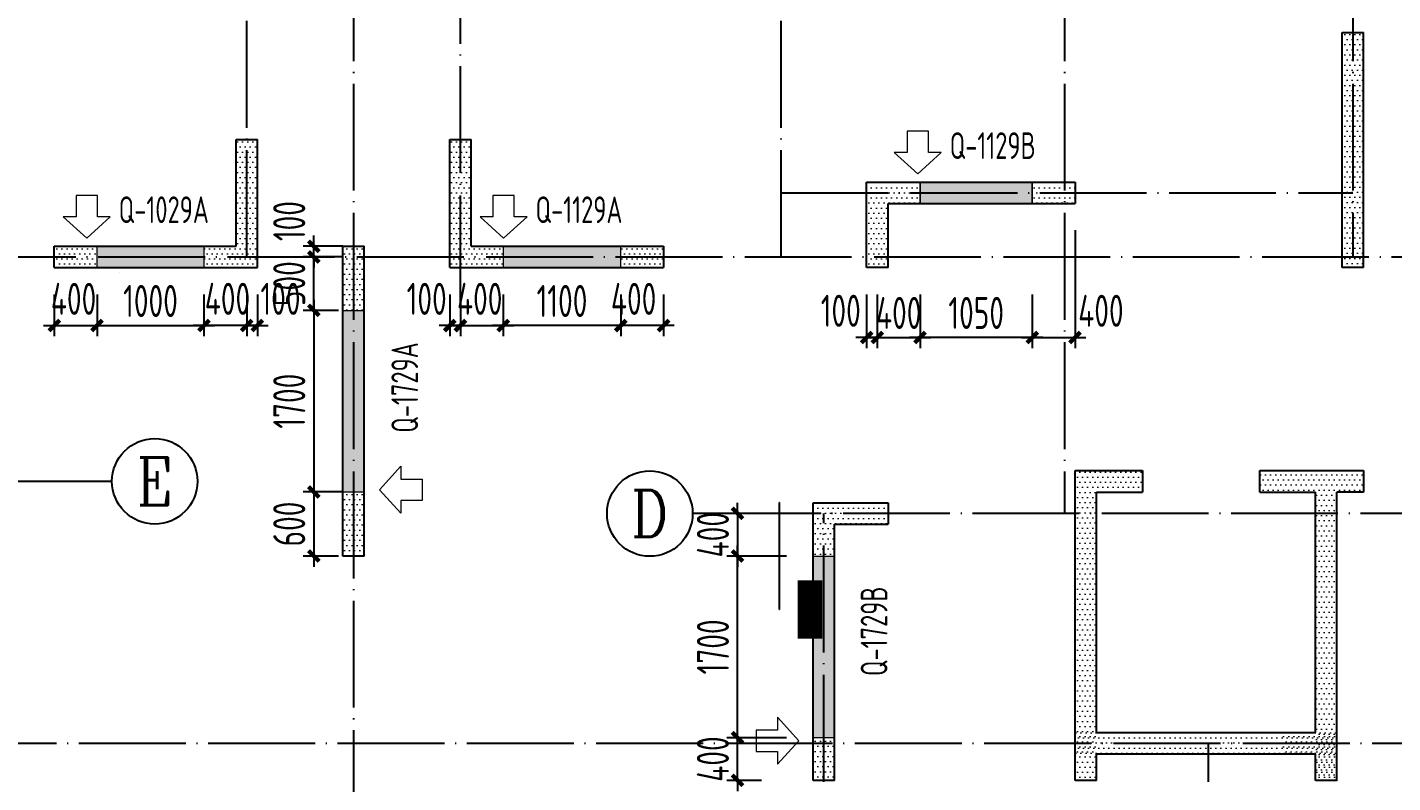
# Model space of a CAD drawing. Extents: x -85320 to 1679916, y -1321939 to 627.
# Drawn here: x 1046766 to 1059541, y -772835 to -765764 of the extents above; entities that cross this region are included whole.
import ezdxf
from ezdxf.enums import TextEntityAlignment as Align

# ---------------------------------------------------------------- set-up
doc = ezdxf.new("R2010")
doc.units = 0
doc.header["$LTSCALE"] = 1000
doc.linetypes.add('DOTE', pattern=[2.42, 2, -0.2, 0.02, -0.2])
for name, color, linetype in [('0004尺寸标注线', 12, 'Continuous'), ('AXIS', 3, 'Continuous'), ('AXIS_TEXT', 7, 'Continuous'), ('DOTE', 1, 'DOTE'), ('EQUIP-箱柜', 3, 'Continuous'), ('G-06墙-01砼墙', 50, 'Continuous')]:
    doc.layers.add(name, color=color, linetype=linetype)
for name, color, linetype, lineweight in [('DIM', 3, 'Continuous', 0), ('WCOL', 7, 'Continuous', 0), ('WCOL_DE_DIM', 3, 'Continuous', 0), ('WCOL_HATCH', 251, 'Continuous', 0), ('预制墙标注', 2, 'Continuous', 18)]:
    doc.layers.add(name, color=color, linetype=linetype, lineweight=lineweight)
doc.styles.add('_TCH_AXIS', font='COMPLEX', dxfattribs={"bigfont": 'GBCBIG'})
doc.styles.add('_TEL_DIM', font='SIMPLEX', dxfattribs={"width": 0.8, "height": 3.5, "bigfont": 'HZTXT'})
doc.styles.add('COMPLEX', font='COMPLEX')
doc.styles.add('TSSD_Rein', font='Tssdeng.shx', dxfattribs={"width": 0.7, "bigfont": 'hztxt.shx'})
doc.styles.add('宋体', font='', dxfattribs={"width": 0.7})
doc.styles.add('样式 1', font='yjkeng.shx', dxfattribs={"width": 0.7, "bigfont": 'yjkchn.shx'})
doc.styles.get('宋体').set_extended_font_data('SimSun')
doc.dimstyles.new('1-1(A2)', dxfattribs={"dimtxt": 3, "dimasz": 1, "dimexe": 1, "dimexo": 1, "dimgap": 0.6, "dimtad": 1, "dimdec": 0, "dimrnd": 5, "dimzin": 0, "dimdsep": 46, "dimtxsty": '宋体', "dimblk": 'ARCHTICK', "dimcen": 1, "dimdle": 1, "dimclrd": 256, "dimclre": 256, "dimclrt": 42, "dimadec": 1, "dimazin": 0, "dimtfac": 1, "dimtdec": 0, "dimtix": 1, "dimtmove": 2, "dimatfit": 3, "dimldrblk": 'DOT', "dimfxl": 2, "dimtvp": 1, "dimtolj": 1, "dimtzin": 0, "dimarcsym": 0})
doc.dimstyles.new('TSSD_100_100$0', dxfattribs={"dimtxt": 300, "dimasz": 100, "dimexe": 100, "dimexo": 250, "dimgap": 80, "dimtad": 1, "dimdec": 0, "dimzin": 0, "dimdsep": 46, "dimtxsty": 'TSSD_Rein', "dimblk": 'ARCHTICK', "dimcen": 0, "dimdle": 100, "dimclrt": 7, "dimadec": 0, "dimazin": 0, "dimtfac": 1, "dimtdec": 0, "dimtix": 1, "dimtmove": 2, "dimatfit": 3, "dimldrblk": '_TSDBK', "dimfxl": 1, "dimtolj": 1, "dimtzin": 0, "dimarcsym": 0})
pattern_1 = [(0, (-5661462.457, -507233), (23.8125, 47.625), [0, -47.625])]
pattern_2 = [(0, (-5661462.46, -549233), (23.8125, 47.625), [0, -47.625])]
pattern_3 = [(0, (-5661462.456, -549233), (23.8125, 47.625), [0, -47.625])]

# ---------------------------------------------------------------- blocks, each defined once
blk = doc.blocks.new('_AXISO')
blk.add_circle((0, 0), 0.5)
at = {"layer": 'AXIS_TEXT', "style": 'COMPLEX', "width": 1.041667}
blk.add_attdef('A', text='', height=0.56, dxfattribs=at).set_placement((-0.25, -0.28), (0.25, -0.28), align=Align.FIT)
blk = doc.blocks.new('_ArchTick')
at = {"color": 0, "linetype": 'ByBlock', "const_width": 0.4}
blk.add_lwpolyline([(-0.5, -0.5), (0.5, 0.5)], dxfattribs=at)
blk = doc.blocks.new('*D1161')
at = {"layer": 'Defpoints', "color": 0, "transparency": 16777216}
for p in [(1047419, -768014), (1048419, -768014), (1048419, -768556)]:
    blk.add_point(p, dxfattribs=at)
at = {"layer": 'DIM', "color": 0, "lineweight": -2, "transparency": 16777216}
for p, q in [((1047419, -768264), (1047419, -768656)), ((1048419, -768264), (1048419, -768656)), ((1047319, -768556), (1048519, -768556))]:
    blk.add_line(p, q, dxfattribs=at)
at = {"layer": 'DIM', "color": 0, "lineweight": -2, "transparency": 16777216, "xscale": 100, "yscale": 100, "zscale": 100, "rotation": 180}
blk.add_blockref('_ArchTick', (1047419, -768556), dxfattribs=at)
at = {"layer": 'DIM', "color": 0, "lineweight": -2, "transparency": 16777216, "xscale": 100, "yscale": 100, "zscale": 100}
blk.add_blockref('_ArchTick', (1048419, -768556), dxfattribs=at)
at = {"layer": 'DIM', "color": 7, "transparency": 16777216, "insert": (1047919, -768326), "char_height": 300, "attachment_point": 5, "style": 'TSSD_Rein'}
blk.add_mtext('\\A1;1000', dxfattribs=at)
blk = doc.blocks.new('_TSDBK')
blk.add_line((-1, 0), (0, 0))
at = {"const_width": 0.5}
blk.add_lwpolyline([(-0.7, -0.7), (0.7, 0.7)], dxfattribs=at)
blk = doc.blocks.new('*D1162')
at = {"layer": 'Defpoints', "color": 0, "transparency": 16777216}
for p in [(1048819, -768014), (1048919, -768014), (1048919, -768556)]:
    blk.add_point(p, dxfattribs=at)
at = {"layer": 'DIM', "color": 0, "lineweight": -2, "transparency": 16777216}
for p, q in [((1048819, -768264), (1048819, -768656)), ((1048919, -768264), (1048919, -768656)), ((1048819, -768556), (1048719, -768556)), ((1048819, -768556), (1048919, -768556)), ((1048919, -768556), (1049019, -768556))]:
    blk.add_line(p, q, dxfattribs=at)
at = {"layer": 'DIM', "color": 0, "lineweight": -2, "transparency": 16777216, "xscale": 100, "yscale": 100, "zscale": 100}
blk.add_blockref('_ArchTick', (1048819, -768556), dxfattribs=at)
at = {"layer": 'DIM', "color": 0, "lineweight": -2, "transparency": 16777216, "xscale": 100, "yscale": 100, "zscale": 100, "rotation": 180}
blk.add_blockref('_ArchTick', (1048919, -768556), dxfattribs=at)
at = {"layer": 'DIM', "color": 7, "transparency": 16777216, "insert": (1049135, -768306), "char_height": 300, "attachment_point": 5, "style": 'TSSD_Rein'}
blk.add_mtext('\\A1;100', dxfattribs=at)
blk = doc.blocks.new('*D1163')
at = {"layer": 'Defpoints', "color": 0, "transparency": 16777216}
for p in [(1048419, -768014), (1048819, -768014), (1048419, -768556)]:
    blk.add_point(p, dxfattribs=at)
at = {"layer": 'DIM', "color": 0, "lineweight": -2, "transparency": 16777216}
for p, q in [((1048419, -768264), (1048419, -768656)), ((1048819, -768264), (1048819, -768656)), ((1048919, -768556), (1048319, -768556))]:
    blk.add_line(p, q, dxfattribs=at)
at = {"layer": 'DIM', "color": 0, "lineweight": -2, "transparency": 16777216, "xscale": 100, "yscale": 100, "zscale": 100, "rotation": 180}
blk.add_blockref('_ArchTick', (1048419, -768556), dxfattribs=at)
at = {"layer": 'DIM', "color": 0, "lineweight": -2, "transparency": 16777216, "xscale": 100, "yscale": 100, "zscale": 100}
blk.add_blockref('_ArchTick', (1048819, -768556), dxfattribs=at)
at = {"layer": 'DIM', "color": 7, "transparency": 16777216, "insert": (1048639, -768306), "char_height": 300, "attachment_point": 5, "style": 'TSSD_Rein'}
blk.add_mtext('\\A1;400', dxfattribs=at)
blk = doc.blocks.new('*D1164')
at = {"layer": 'Defpoints', "color": 0, "transparency": 16777216}
for p in [(1047019, -768014), (1047419, -768014), (1047419, -768556)]:
    blk.add_point(p, dxfattribs=at)
at = {"layer": 'DIM', "color": 0, "lineweight": -2, "transparency": 16777216}
for p, q in [((1047019, -768264), (1047019, -768656)), ((1047419, -768264), (1047419, -768656)), ((1046919, -768556), (1047519, -768556))]:
    blk.add_line(p, q, dxfattribs=at)
at = {"layer": 'DIM', "color": 0, "lineweight": -2, "transparency": 16777216, "xscale": 100, "yscale": 100, "zscale": 100, "rotation": 180}
blk.add_blockref('_ArchTick', (1047019, -768556), dxfattribs=at)
at = {"layer": 'DIM', "color": 0, "lineweight": -2, "transparency": 16777216, "xscale": 100, "yscale": 100, "zscale": 100}
blk.add_blockref('_ArchTick', (1047419, -768556), dxfattribs=at)
at = {"layer": 'DIM', "color": 7, "transparency": 16777216, "insert": (1047199, -768306), "char_height": 300, "attachment_point": 5, "style": 'TSSD_Rein'}
blk.add_mtext('\\A1;400', dxfattribs=at)
blk = doc.blocks.new('*D1165')
at = {"layer": 'Defpoints', "color": 0, "transparency": 16777216}
for p in [(1051219, -768014), (1052319, -768014), (1051219, -768556)]:
    blk.add_point(p, dxfattribs=at)
at = {"layer": 'DIM', "color": 0, "lineweight": -2, "transparency": 16777216}
for p, q in [((1051219, -768264), (1051219, -768656)), ((1052319, -768264), (1052319, -768656)), ((1052419, -768556), (1051119, -768556))]:
    blk.add_line(p, q, dxfattribs=at)
at = {"layer": 'DIM', "color": 0, "lineweight": -2, "transparency": 16777216, "xscale": 100, "yscale": 100, "zscale": 100, "rotation": 180}
blk.add_blockref('_ArchTick', (1051219, -768556), dxfattribs=at)
at = {"layer": 'DIM', "color": 0, "lineweight": -2, "transparency": 16777216, "xscale": 100, "yscale": 100, "zscale": 100}
blk.add_blockref('_ArchTick', (1052319, -768556), dxfattribs=at)
at = {"layer": 'DIM', "color": 7, "transparency": 16777216, "insert": (1051769, -768326), "char_height": 300, "attachment_point": 5, "style": 'TSSD_Rein'}
blk.add_mtext('\\A1;1100', dxfattribs=at)
blk = doc.blocks.new('*D1166')
at = {"layer": 'Defpoints', "color": 0, "transparency": 16777216}
for p in [(1050719, -768014), (1050819, -768014), (1050719, -768556)]:
    blk.add_point(p, dxfattribs=at)
at = {"layer": 'DIM', "color": 0, "lineweight": -2, "transparency": 16777216}
for p, q in [((1050719, -768264), (1050719, -768656)), ((1050819, -768264), (1050819, -768656)), ((1050719, -768556), (1050619, -768556)), ((1050819, -768556), (1050719, -768556)), ((1050819, -768556), (1050919, -768556))]:
    blk.add_line(p, q, dxfattribs=at)
at = {"layer": 'DIM', "color": 0, "lineweight": -2, "transparency": 16777216, "xscale": 100, "yscale": 100, "zscale": 100}
blk.add_blockref('_ArchTick', (1050719, -768556), dxfattribs=at)
at = {"layer": 'DIM', "color": 0, "lineweight": -2, "transparency": 16777216, "xscale": 100, "yscale": 100, "zscale": 100, "rotation": 180}
blk.add_blockref('_ArchTick', (1050819, -768556), dxfattribs=at)
at = {"layer": 'DIM', "color": 7, "transparency": 16777216, "insert": (1050503, -768306), "char_height": 300, "attachment_point": 5, "style": 'TSSD_Rein'}
blk.add_mtext('\\A1;100', dxfattribs=at)
blk = doc.blocks.new('*D1167')
at = {"layer": 'Defpoints', "color": 0, "transparency": 16777216}
for p in [(1050819, -768014), (1051219, -768014), (1051219, -768556)]:
    blk.add_point(p, dxfattribs=at)
at = {"layer": 'DIM', "color": 0, "lineweight": -2, "transparency": 16777216}
for p, q in [((1050819, -768264), (1050819, -768656)), ((1051219, -768264), (1051219, -768656)), ((1050719, -768556), (1051319, -768556))]:
    blk.add_line(p, q, dxfattribs=at)
at = {"layer": 'DIM', "color": 0, "lineweight": -2, "transparency": 16777216, "xscale": 100, "yscale": 100, "zscale": 100, "rotation": 180}
blk.add_blockref('_ArchTick', (1050819, -768556), dxfattribs=at)
at = {"layer": 'DIM', "color": 0, "lineweight": -2, "transparency": 16777216, "xscale": 100, "yscale": 100, "zscale": 100}
blk.add_blockref('_ArchTick', (1051219, -768556), dxfattribs=at)
at = {"layer": 'DIM', "color": 7, "transparency": 16777216, "insert": (1050999, -768306), "char_height": 300, "attachment_point": 5, "style": 'TSSD_Rein'}
blk.add_mtext('\\A1;400', dxfattribs=at)
blk = doc.blocks.new('*D1168')
at = {"layer": 'Defpoints', "color": 0, "transparency": 16777216}
for p in [(1052319, -768014), (1052719, -768014), (1052319, -768556)]:
    blk.add_point(p, dxfattribs=at)
at = {"layer": 'DIM', "color": 0, "lineweight": -2, "transparency": 16777216}
for p, q in [((1052319, -768264), (1052319, -768656)), ((1052719, -768264), (1052719, -768656)), ((1052819, -768556), (1052219, -768556))]:
    blk.add_line(p, q, dxfattribs=at)
at = {"layer": 'DIM', "color": 0, "lineweight": -2, "transparency": 16777216, "xscale": 100, "yscale": 100, "zscale": 100, "rotation": 180}
blk.add_blockref('_ArchTick', (1052319, -768556), dxfattribs=at)
at = {"layer": 'DIM', "color": 0, "lineweight": -2, "transparency": 16777216, "xscale": 100, "yscale": 100, "zscale": 100}
blk.add_blockref('_ArchTick', (1052719, -768556), dxfattribs=at)
at = {"layer": 'DIM', "color": 7, "transparency": 16777216, "insert": (1052439, -768306), "char_height": 300, "attachment_point": 5, "style": 'TSSD_Rein'}
blk.add_mtext('\\A1;400', dxfattribs=at)
blk = doc.blocks.new('*D1172')
at = {"layer": 'Defpoints', "color": 0, "transparency": 16777216}
for p in [(1049447, -767914), (1049969, -767914), (1049928, -768414)]:
    blk.add_point(p, dxfattribs=at)
at = {"layer": 'DIM', "color": 0, "lineweight": -2, "transparency": 16777216}
for p, q in [((1049447, -767914), (1049447, -767814)), ((1049719, -767914), (1049347, -767914)), ((1049447, -768414), (1049447, -767914)), ((1049678, -768414), (1049347, -768414)), ((1049447, -768414), (1049447, -768514))]:
    blk.add_line(p, q, dxfattribs=at)
at = {"layer": 'DIM', "color": 0, "lineweight": -2, "transparency": 16777216, "xscale": 100, "yscale": 100, "zscale": 100}
for p, rotation in [((1049447, -767914), 270), ((1049447, -768414), 90)]:
    blk.add_blockref('_ArchTick', p, dxfattribs=dict(at, rotation=rotation))
at = {"layer": 'DIM', "color": 7, "transparency": 16777216, "insert": (1049217, -768164), "char_height": 300, "attachment_point": 5, "rotation": 90, "style": 'TSSD_Rein'}
blk.add_mtext('\\A1;500', dxfattribs=at)
blk = doc.blocks.new('*D1173')
at = {"layer": 'Defpoints', "color": 0, "transparency": 16777216}
for p in [(1049447, -767814), (1049969, -767814), (1049969, -767914)]:
    blk.add_point(p, dxfattribs=at)
at = {"layer": 'DIM', "color": 0, "lineweight": -2, "transparency": 16777216}
for p, q in [((1049447, -767814), (1049447, -767714)), ((1049719, -767814), (1049347, -767814)), ((1049447, -767914), (1049447, -767814)), ((1049719, -767914), (1049347, -767914)), ((1049447, -767914), (1049447, -768014))]:
    blk.add_line(p, q, dxfattribs=at)
at = {"layer": 'DIM', "color": 0, "lineweight": -2, "transparency": 16777216, "xscale": 100, "yscale": 100, "zscale": 100}
for p, rotation in [((1049447, -767814), 270), ((1049447, -767914), 90)]:
    blk.add_blockref('_ArchTick', p, dxfattribs=dict(at, rotation=rotation))
at = {"layer": 'DIM', "color": 7, "transparency": 16777216, "insert": (1049217, -767578), "char_height": 300, "attachment_point": 5, "rotation": 90, "style": 'TSSD_Rein'}
blk.add_mtext('\\A1;100', dxfattribs=at)
blk = doc.blocks.new('*D1174')
at = {"layer": 'Defpoints', "color": 0, "transparency": 16777216}
for p in [(1049928, -768414), (1049447, -770114), (1049969, -770114)]:
    blk.add_point(p, dxfattribs=at)
at = {"layer": 'DIM', "color": 0, "lineweight": -2, "transparency": 16777216}
for p, q in [((1049447, -768314), (1049447, -770214)), ((1049678, -768414), (1049347, -768414)), ((1049719, -770114), (1049347, -770114))]:
    blk.add_line(p, q, dxfattribs=at)
at = {"layer": 'DIM', "color": 0, "lineweight": -2, "transparency": 16777216, "xscale": 100, "yscale": 100, "zscale": 100}
for p, rotation in [((1049447, -768414), 90), ((1049447, -770114), 270)]:
    blk.add_blockref('_ArchTick', p, dxfattribs=dict(at, rotation=rotation))
at = {"layer": 'DIM', "color": 7, "transparency": 16777216, "insert": (1049217, -769264), "char_height": 300, "attachment_point": 5, "rotation": 90, "style": 'TSSD_Rein'}
blk.add_mtext('\\A1;1700', dxfattribs=at)
blk = doc.blocks.new('*D1175')
at = {"layer": 'Defpoints', "color": 0, "transparency": 16777216}
for p in [(1049928, -770114), (1049447, -770714), (1049928, -770714)]:
    blk.add_point(p, dxfattribs=at)
at = {"layer": 'DIM', "color": 0, "lineweight": -2, "transparency": 16777216}
for p, q in [((1049447, -770014), (1049447, -770814)), ((1049678, -770114), (1049347, -770114)), ((1049678, -770714), (1049347, -770714))]:
    blk.add_line(p, q, dxfattribs=at)
at = {"layer": 'DIM', "color": 0, "lineweight": -2, "transparency": 16777216, "xscale": 100, "yscale": 100, "zscale": 100}
for p, rotation in [((1049447, -770114), 90), ((1049447, -770714), 270)]:
    blk.add_blockref('_ArchTick', p, dxfattribs=dict(at, rotation=rotation))
at = {"layer": 'DIM', "color": 7, "transparency": 16777216, "insert": (1049217, -770414), "char_height": 300, "attachment_point": 5, "rotation": 90, "style": 'TSSD_Rein'}
blk.add_mtext('\\A1;600', dxfattribs=at)
blk = doc.blocks.new('*D1176')
at = {"layer": 'Defpoints', "color": 0, "transparency": 16777216}
for p in [(1053885, -770314), (1053411, -770714), (1054119, -770714)]:
    blk.add_point(p, dxfattribs=at)
at = {"layer": 'DIM', "color": 0, "lineweight": -2, "transparency": 16777216}
for p, q in [((1053411, -770314), (1053411, -770214)), ((1053635, -770314), (1053311, -770314)), ((1053411, -770314), (1053411, -770714)), ((1053869, -770714), (1053311, -770714)), ((1053411, -770714), (1053411, -770814))]:
    blk.add_line(p, q, dxfattribs=at)
at = {"layer": 'DIM', "color": 0, "lineweight": -2, "transparency": 16777216, "xscale": 100, "yscale": 100, "zscale": 100}
for p, rotation in [((1053411, -770314), 270), ((1053411, -770714), 90)]:
    blk.add_blockref('_ArchTick', p, dxfattribs=dict(at, rotation=rotation))
at = {"layer": 'DIM', "color": 7, "transparency": 16777216, "insert": (1053181, -770514), "char_height": 300, "attachment_point": 5, "rotation": 90, "style": 'TSSD_Rein'}
blk.add_mtext('\\A1;400', dxfattribs=at)
blk = doc.blocks.new('*D1177')
at = {"layer": 'Defpoints', "color": 0, "transparency": 16777216}
for p in [(1053411, -770714), (1054119, -770714), (1053885, -772414)]:
    blk.add_point(p, dxfattribs=at)
at = {"layer": 'DIM', "color": 0, "lineweight": -2, "transparency": 16777216}
for p, q in [((1053411, -772514), (1053411, -770614)), ((1053869, -770714), (1053311, -770714)), ((1053635, -772414), (1053311, -772414))]:
    blk.add_line(p, q, dxfattribs=at)
at = {"layer": 'DIM', "color": 0, "lineweight": -2, "transparency": 16777216, "xscale": 100, "yscale": 100, "zscale": 100}
for p, rotation in [((1053411, -770714), 90), ((1053411, -772414), 270)]:
    blk.add_blockref('_ArchTick', p, dxfattribs=dict(at, rotation=rotation))
at = {"layer": 'DIM', "color": 7, "transparency": 16777216, "insert": (1053181, -771564), "char_height": 300, "attachment_point": 5, "rotation": 90, "style": 'TSSD_Rein'}
blk.add_mtext('\\A1;1700', dxfattribs=at)
blk = doc.blocks.new('*D1178')
at = {"layer": 'Defpoints', "color": 0, "transparency": 16777216}
for p in [(1053411, -772414), (1054119, -772414), (1053885, -772814)]:
    blk.add_point(p, dxfattribs=at)
at = {"layer": 'DIM', "color": 0, "lineweight": -2, "transparency": 16777216}
for p, q in [((1053411, -772414), (1053411, -772314)), ((1053869, -772414), (1053311, -772414)), ((1053411, -772814), (1053411, -772414)), ((1053635, -772814), (1053311, -772814)), ((1053411, -772814), (1053411, -772914))]:
    blk.add_line(p, q, dxfattribs=at)
at = {"layer": 'DIM', "color": 0, "lineweight": -2, "transparency": 16777216, "xscale": 100, "yscale": 100, "zscale": 100}
for p, rotation in [((1053411, -772414), 270), ((1053411, -772814), 90)]:
    blk.add_blockref('_ArchTick', p, dxfattribs=dict(at, rotation=rotation))
at = {"layer": 'DIM', "color": 7, "transparency": 16777216, "insert": (1053181, -772614), "char_height": 300, "attachment_point": 5, "rotation": 90, "style": 'TSSD_Rein'}
blk.add_mtext('\\A1;400', dxfattribs=at)
blk = doc.blocks.new('*D1179')
at = {"layer": 'Defpoints', "color": 0, "transparency": 16777216}
for p in [(1054619, -768014), (1054719, -768014), (1054719, -768668)]:
    blk.add_point(p, dxfattribs=at)
at = {"layer": 'DIM', "color": 0, "lineweight": -2, "transparency": 16777216}
for p, q in [((1054619, -768264), (1054619, -768768)), ((1054719, -768264), (1054719, -768768)), ((1054619, -768668), (1054519, -768668)), ((1054619, -768668), (1054719, -768668)), ((1054719, -768668), (1054819, -768668))]:
    blk.add_line(p, q, dxfattribs=at)
at = {"layer": 'DIM', "color": 0, "lineweight": -2, "transparency": 16777216, "xscale": 100, "yscale": 100, "zscale": 100}
blk.add_blockref('_ArchTick', (1054619, -768668), dxfattribs=at)
at = {"layer": 'DIM', "color": 0, "lineweight": -2, "transparency": 16777216, "xscale": 100, "yscale": 100, "zscale": 100, "rotation": 180}
blk.add_blockref('_ArchTick', (1054719, -768668), dxfattribs=at)
at = {"layer": 'DIM', "color": 7, "transparency": 16777216, "insert": (1054377, -768418), "char_height": 300, "attachment_point": 5, "style": 'TSSD_Rein'}
blk.add_mtext('\\A1;100', dxfattribs=at)
blk = doc.blocks.new('*D1180')
at = {"layer": 'Defpoints', "color": 0, "transparency": 16777216}
for p in [(1054719, -768014), (1055119, -768014), (1055119, -768668)]:
    blk.add_point(p, dxfattribs=at)
at = {"layer": 'DIM', "color": 0, "lineweight": -2, "transparency": 16777216}
for p, q in [((1054719, -768264), (1054719, -768768)), ((1055119, -768264), (1055119, -768768)), ((1054719, -768668), (1054619, -768668)), ((1054719, -768668), (1055119, -768668)), ((1055119, -768668), (1055219, -768668))]:
    blk.add_line(p, q, dxfattribs=at)
at = {"layer": 'DIM', "color": 0, "lineweight": -2, "transparency": 16777216, "xscale": 100, "yscale": 100, "zscale": 100}
blk.add_blockref('_ArchTick', (1054719, -768668), dxfattribs=at)
at = {"layer": 'DIM', "color": 0, "lineweight": -2, "transparency": 16777216, "xscale": 100, "yscale": 100, "zscale": 100, "rotation": 180}
blk.add_blockref('_ArchTick', (1055119, -768668), dxfattribs=at)
at = {"layer": 'DIM', "color": 7, "transparency": 16777216, "insert": (1054919, -768438), "char_height": 300, "attachment_point": 5, "style": 'TSSD_Rein'}
blk.add_mtext('\\A1;400', dxfattribs=at)
blk = doc.blocks.new('*D1181')
at = {"layer": 'Defpoints', "color": 0, "transparency": 16777216}
for p in [(1056569, -767414), (1056169, -768014), (1056569, -768668)]:
    blk.add_point(p, dxfattribs=at)
at = {"layer": 'DIM', "color": 0, "lineweight": -2, "transparency": 16777216}
for p, q in [((1056569, -767664), (1056569, -768768)), ((1056169, -768264), (1056169, -768768)), ((1056069, -768668), (1056669, -768668))]:
    blk.add_line(p, q, dxfattribs=at)
at = {"layer": 'DIM', "color": 0, "lineweight": -2, "transparency": 16777216, "xscale": 100, "yscale": 100, "zscale": 100, "rotation": 180}
blk.add_blockref('_ArchTick', (1056169, -768668), dxfattribs=at)
at = {"layer": 'DIM', "color": 0, "lineweight": -2, "transparency": 16777216, "xscale": 100, "yscale": 100, "zscale": 100}
blk.add_blockref('_ArchTick', (1056569, -768668), dxfattribs=at)
at = {"layer": 'DIM', "color": 7, "transparency": 16777216, "insert": (1056811, -768418), "char_height": 300, "attachment_point": 5, "style": 'TSSD_Rein'}
blk.add_mtext('\\A1;400', dxfattribs=at)
blk = doc.blocks.new('*D1182')
at = {"layer": 'Defpoints', "color": 0, "transparency": 16777216}
for p in [(1055119, -768014), (1056169, -768014), (1055119, -768668)]:
    blk.add_point(p, dxfattribs=at)
at = {"layer": 'DIM', "color": 0, "lineweight": -2, "transparency": 16777216}
for p, q in [((1055119, -768264), (1055119, -768768)), ((1056169, -768264), (1056169, -768768)), ((1056269, -768668), (1055019, -768668))]:
    blk.add_line(p, q, dxfattribs=at)
at = {"layer": 'DIM', "color": 0, "lineweight": -2, "transparency": 16777216, "xscale": 100, "yscale": 100, "zscale": 100, "rotation": 180}
blk.add_blockref('_ArchTick', (1055119, -768668), dxfattribs=at)
at = {"layer": 'DIM', "color": 0, "lineweight": -2, "transparency": 16777216, "xscale": 100, "yscale": 100, "zscale": 100}
blk.add_blockref('_ArchTick', (1056169, -768668), dxfattribs=at)
at = {"layer": 'DIM', "color": 7, "transparency": 16777216, "insert": (1055644, -768438), "char_height": 300, "attachment_point": 5, "style": 'TSSD_Rein'}
blk.add_mtext('\\A1;1050', dxfattribs=at)
blk = doc.blocks.new('_Dot')
at = {"color": 0, "linetype": 'ByBlock', "lineweight": -2}
blk.add_line((-0.5, 0), (-1, 0), dxfattribs=at)
at = {"color": 0, "linetype": 'ByBlock', "const_width": 0.5}
blk.add_lwpolyline([(-0.25, 0, 1), (0.25, 0, 1)], format="xyb", close=True, dxfattribs=at)
blk = doc.blocks.new('*X49')
at = {"color": 0}
for p, q in [((-250, 33), (-83, 200)), ((-250, 68), (-118, 200)), ((-250, 104), (-154, 200)), ((-250, 139), (-189, 200)), ((-250, 174), (-224, 200)), ((-247, 0), (-47, 200)), ((-212, 0), (-12, 200)), ((-177, 0), (23, 200)), ((-141, 0), (59, 200)), ((-106, 0), (94, 200)), ((-71, 0), (129, 200)), ((-35, 0), (165, 200)), ((0, 0), (200, 200)), ((35, 0), (235, 200)), ((71, 0), (250, 179)), ((106, 0), (250, 144)), ((141, 0), (250, 109)), ((177, 0), (250, 73)), ((212, 0), (250, 38)), ((247, 0), (250, 3))]:
    blk.add_line(p, q, dxfattribs=at)
blk = doc.blocks.new('$equip$00002943')
for p, q in [((-0.75, 0.6), (-0.75, 0)), ((0.75, 0.6), (-0.75, 0.6)), ((0.75, 0), (0.75, 0.6)), ((-0.75, 0), (0.75, 0))]:
    blk.add_line(p, q)
for points, const_width in [([(-0.75, 0.3), (0.75, 0.3)], 0.6), ([(-0.75, 0.6), (-0.75, 0), (0.75, 0), (0.75, 0.6), (-0.75, 0.6), (-0.75, 0)], 0.0571)]:
    blk.add_lwpolyline(points, dxfattribs=dict(const_width=const_width))
for p in [(0, 0.6), (-0.75, 0.3), (0, 0), (0.75, 0.3)]:
    blk.add_point(p)
at = {"xscale": 0.00300000000061118, "yscale": 0.00300000000061118, "zscale": 0.00300000000061118}
blk.add_blockref('*X49', (0, 0), dxfattribs=at)
at = {"color": 7, "style": '_TEL_DIM', "flags": 1}
for tag in ['A', 'REMARK']:
    blk.add_attdef(tag, text='', height=0.00002, dxfattribs=at).set_placement((0, 0), align=Align.MIDDLE_CENTER)
blk = doc.blocks.new('*D1276')
at = {"layer": '0004尺寸标注线', "linetype": 'ByBlock', "lineweight": -2, "transparency": 16777216}
for p, q in [((1053803, -770214), (1053800, -770214)), ((1053801, -770213), (1053801, -771215)), ((1053803, -771214), (1053800, -771214))]:
    blk.add_line(p, q, dxfattribs=at)
at = {"layer": 'Defpoints', "color": 0, "linetype": 'ByBlock', "transparency": 16777216}
for p in [(1054119, -770214), (1053801, -771214), (1053953, -771214)]:
    blk.add_point(p, dxfattribs=at)
at = {"layer": '0004尺寸标注线', "linetype": 'ByBlock', "lineweight": -2, "transparency": 16777216}
for p, rotation in [((1053801, -770214), 90), ((1053801, -771214), 270)]:
    blk.add_blockref('_ArchTick', p, dxfattribs=dict(at, rotation=rotation))
at = {"layer": '0004尺寸标注线', "color": 42, "linetype": 'ByBlock', "transparency": 16777216, "insert": (1053799, -770714), "char_height": 3, "attachment_point": 5, "rotation": 90, "style": '宋体'}
blk.add_mtext('\\A1;40000', dxfattribs=at)

msp = doc.modelspace()

# ---------------------------------------------------------------- hatches: boundary and pattern name
at = {"layer": 'WCOL_DE_DIM'}
h = msp.add_hatch(color=6, dxfattribs=at)
h.dxf.hatch_style = 1
h.paths.add_polyline_path([(1055119.043, -767214.127), (1056169.043, -767214.127), (1056169.043, -767414.127), (1055119.043, -767414.127)])
h = msp.add_hatch(color=6, dxfattribs=at)
h.dxf.hatch_style = 1
h.paths.add_polyline_path([(1047419.045, -767814.127), (1048419.045, -767814.127), (1048419.045, -768014.127), (1047419.045, -768014.127)])
h = msp.add_hatch(color=6, dxfattribs=at)
h.dxf.hatch_style = 1
h.paths.add_polyline_path([(1052319.043, -767814.127), (1051219.042, -767814.127), (1051219.042, -768014.127), (1052319.043, -768014.127)])
h = msp.add_hatch(color=6, dxfattribs=at)
h.dxf.hatch_style = 1
h.paths.add_polyline_path([(1049719.043, -768414.127), (1049919.043, -768414.127), (1049919.044, -770114.126), (1049719.044, -770114.126)])
h = msp.add_hatch(color=6, dxfattribs=at)
h.dxf.hatch_style = 1
h.paths.add_polyline_path([(1054119.043, -770714.127), (1054319.043, -770714.127), (1054319.043, -772414.127), (1054119.043, -772414.127)])
at = {"layer": 'WCOL_HATCH'}
h = msp.add_hatch(dxfattribs=at)
h.set_pattern_fill('DOTS', color=256, scale=30, style=0)
h.set_pattern_definition(pattern_3)
h.paths.add_polyline_path([(1059069.045, -766214.127), (1059269.045, -766214.127), (1059269.045, -765814.127), (1059069.045, -765814.127)], flags=0)
h = msp.add_hatch(dxfattribs=at)
h.set_pattern_fill('DOTS', color=256, scale=30, style=0)
h.set_pattern_definition(pattern_3)
h.paths.add_polyline_path([(1059069.045, -768014.127), (1059269.045, -768014.127), (1059269.045, -766214.127), (1059069.045, -766214.127)])
h = msp.add_hatch(dxfattribs=at)
h.set_pattern_fill('DOTS', color=256, scale=30, style=0)
h.set_pattern_definition(pattern_1)
h.paths.add_polyline_path([(1048719.043, -766814.127), (1048719.044, -767514.127), (1048919.044, -767514.127), (1048919.043, -766814.127)])
h = msp.add_hatch(dxfattribs=at)
h.set_pattern_fill('DOTS', color=256, scale=30, style=0)
h.set_pattern_definition(pattern_1)
h.paths.add_polyline_path([(1050919.045, -766814.127), (1050919.044, -767514.127), (1050719.044, -767514.127), (1050719.045, -766814.127)])
h = msp.add_hatch(dxfattribs=at)
h.set_pattern_fill('DOTS', color=256, scale=30, style=0)
h.set_pattern_definition(pattern_1)
h.paths.add_polyline_path([(1055119.043, -767214.127), (1055119.043, -767414.127), (1054819.043, -767414.127), (1054819.043, -768014.127), (1054619.043, -768014.127), (1054619.043, -767214.127)], flags=0)
h = msp.add_hatch(dxfattribs=at)
h.set_pattern_fill('DOTS', color=256, scale=30, style=0)
h.set_pattern_definition(pattern_1)
h.paths.add_polyline_path([(1056569.043, -767414.127), (1056169.043, -767414.127), (1056169.043, -767214.127), (1056569.043, -767214.127)], flags=0)
h = msp.add_hatch(dxfattribs=at)
h.set_pattern_fill('DOTS', color=256, scale=30, style=0)
h.set_pattern_definition(pattern_1)
h.paths.add_polyline_path([(1048419.043, -767814.127), (1048419.043, -768014.127), (1048919.043, -768014.127), (1048919.043, -767514.127), (1048719.043, -767514.127), (1048719.043, -767814.127)], flags=0)
h = msp.add_hatch(dxfattribs=at)
h.set_pattern_fill('DOTS', color=256, scale=30, style=0)
h.set_pattern_definition(pattern_1)
h.paths.add_polyline_path([(1051219.045, -767814.127), (1051219.045, -768014.127), (1050719.045, -768014.127), (1050719.045, -767514.127), (1050919.045, -767514.127), (1050919.045, -767814.127)], flags=0)
h = msp.add_hatch(dxfattribs=at)
h.set_pattern_fill('DOTS', color=256, scale=30, style=0)
h.set_pattern_definition(pattern_1)
h.paths.add_polyline_path([(1047019.045, -768014.127), (1047419.045, -768014.127), (1047419.045, -767814.127), (1047019.045, -767814.127)], flags=0)
h = msp.add_hatch(dxfattribs=at)
h.set_pattern_fill('DOTS', color=256, scale=30, style=0)
h.set_pattern_definition(pattern_1)
h.paths.add_polyline_path([(1049719.043, -767814.127), (1049719.043, -768414.127), (1049919.043, -768414.127), (1049919.043, -767814.127)], flags=0)
h = msp.add_hatch(dxfattribs=at)
h.set_pattern_fill('DOTS', color=256, scale=30, style=0)
h.set_pattern_definition(pattern_1)
h.paths.add_polyline_path([(1052719.043, -768014.127), (1052319.043, -768014.127), (1052319.043, -767814.127), (1052719.043, -767814.127)], flags=0)
h = msp.add_hatch(dxfattribs=at)
h.set_pattern_fill('DOTS', color=256, scale=30, style=0)
h.set_pattern_definition(pattern_2)
h.paths.add_polyline_path([(1056569.042, -769914.126), (1056569.042, -772814.127), (1056769.042, -772814.127), (1056769.042, -770114.126), (1057199.042, -770114.126), (1057199.042, -769914.126)])
h = msp.add_hatch(dxfattribs=at)
h.set_pattern_fill('DOTS', color=256, scale=30, style=0)
h.set_pattern_definition([(0, (-428310.677, -470677.7), (23.8125, 47.625), [0, -47.625])])
h.paths.add_polyline_path([(1059019.042, -770114.126), (1059269.042, -770114.126), (1059269.042, -769914.126), (1058299.042, -769914.126), (1058299.042, -770114.126), (1058819.042, -770114.126), (1058819.042, -772814.126), (1059019.042, -772814.126)])
h = msp.add_hatch(dxfattribs=at)
h.set_pattern_fill('DOTS', color=256, scale=30, style=0)
h.set_pattern_definition([(0, (-5661462.457, -507533), (23.8125, 47.625), [0, -47.625])])
h.paths.add_polyline_path([(1049719.043, -770114.126), (1049719.043, -770714.126), (1049919.043, -770714.126), (1049919.043, -770114.126)], flags=0)
h = msp.add_hatch(dxfattribs=at)
h.set_pattern_fill('DOTS', color=256, scale=30, style=0)
h.set_pattern_definition(pattern_1)
h.paths.add_polyline_path([(1054119.043, -770214.126), (1054119.043, -770714.127), (1054319.043, -770714.127), (1054319.043, -770414.127), (1054819.043, -770414.127), (1054819.043, -770214.126)], flags=0)
h = msp.add_hatch(dxfattribs=at)
h.set_pattern_fill('DOTS', color=256, scale=30, style=0)
h.set_pattern_definition([(0, (-5661462.457, -508033), (23.8125, 47.625), [0, -47.625])])
h.paths.add_polyline_path([(1054119.043, -772414.127), (1054119.043, -772814.127), (1054319.043, -772814.127), (1054319.043, -772414.127)], flags=0)
h = msp.add_hatch(dxfattribs=at)
h.set_pattern_fill('DOTS', color=256, scale=30, style=0)
h.set_pattern_definition([(0, (-5645832.46, -551483), (23.8125, 47.625), [0, -47.625])])
h.paths.add_polyline_path([(1056569.042, -772364.127), (1059019.042, -772364.127), (1059019.042, -772564.127), (1056569.042, -772564.127)])
h = msp.add_hatch(dxfattribs=at)
h.set_pattern_fill('DOTS', color=256, scale=30, style=0)
h.set_pattern_definition(pattern_2)
h.paths.add_polyline_path([(1058819.042, -772814.126), (1058819.042, -772564.127), (1058519.042, -772564.127), (1058519.042, -772364.127), (1059019.042, -772364.127), (1059019.042, -772814.126)])

# ---------------------------------------------------------------- linework, layer by layer
at = {"layer": 'AXIS', "color": 0}
msp.add_line((1046558.544, -770014.127), (1047558.544, -770014.127), dxfattribs=at)
at = {"layer": 'AXIS', "color": 3}
msp.add_line((1053647.082, -770314.127), (1052990.582, -770314.127), dxfattribs=at)
msp.add_circle((1052590.586, -770316.035), 400, dxfattribs=at)
at = {"layer": 'DOTE', "ltscale": 0.5}
for p, q in [((1048819.044, -767914.127), (1048819.044, -760242.387)), ((1049819.044, -760242.387), (1049819.044, -778875.598)), ((1050819.044, -768338.024), (1050819.044, -760242.387)), ((1053819.044, -767914.127), (1053819.044, -760242.387)), ((1056469.044, -760242.387), (1056469.044, -770314.127)), ((1059169.044, -760242.387), (1059169.044, -767914.127)), ((1053819.044, -767314.127), (1059169.044, -767314.127)), ((1040169.044, -767914.127), (1068619.044, -767914.127)), ((1069919.044, -770314.127), (1053647.97, -770314.127)), ((1054219.044, -778875.598), (1054219.044, -770314.127)), ((1043619.044, -772464.127), (1074269.044, -772464.127)), ((1057819.044, -778875.598), (1057819.044, -772464.127))]:
    msp.add_line(p, q, dxfattribs=at)
at = {"layer": 'G-06墙-01砼墙'}
for p, q in [((1059069.045, -768014.127), (1059069.045, -765814.127)), ((1059069.045, -765814.127), (1059269.045, -765814.127)), ((1059269.045, -768014.127), (1059269.045, -765814.127)), ((1048719.043, -767814.127), (1048719.043, -766814.127)), ((1048719.043, -766814.127), (1048919.043, -766814.127)), ((1048919.043, -768014.127), (1048919.043, -766814.127)), ((1050719.043, -768014.127), (1050719.043, -766814.127)), ((1050719.043, -766814.127), (1050919.043, -766814.127)), ((1050919.043, -767814.127), (1050919.043, -766814.127)), ((1054619.043, -767214.127), (1056569.043, -767214.127)), ((1054619.043, -768014.127), (1054619.043, -767214.127)), ((1056569.043, -767214.127), (1056569.043, -767414.127)), ((1054819.043, -767414.127), (1056569.043, -767414.127)), ((1054819.043, -768014.127), (1054819.043, -767414.127)), ((1047019.045, -767814.127), (1048719.043, -767814.127)), ((1047019.045, -768014.127), (1047019.045, -767814.127)), ((1049719.043, -770714.126), (1049719.043, -767814.127)), ((1049719.043, -767814.127), (1049919.043, -767814.127)), ((1049919.043, -770714.126), (1049919.043, -767814.127)), ((1050919.043, -767814.127), (1052719.043, -767814.127)), ((1052719.043, -767814.127), (1052719.043, -768014.127)), ((1047019.045, -768014.127), (1048919.043, -768014.127)), ((1050719.043, -768014.127), (1052719.043, -768014.127)), ((1054819.043, -768014.127), (1054619.043, -768014.127)), ((1059269.045, -768014.127), (1059069.045, -768014.127)), ((1056569.042, -769914.126), (1057199.042, -769914.126)), ((1056569.042, -772364.127), (1056569.042, -769914.126)), ((1057199.042, -769914.126), (1057199.042, -770114.126)), ((1058299.042, -769914.126), (1059019.042, -769914.126)), ((1058299.042, -770114.126), (1058299.042, -769914.126)), ((1059019.042, -769914.126), (1059269.042, -769914.126)), ((1059269.042, -769914.126), (1059269.042, -770114.126)), ((1056769.042, -770114.126), (1057199.042, -770114.126)), ((1056769.042, -772364.127), (1056769.042, -770114.126)), ((1058299.042, -770114.126), (1058819.042, -770114.126)), ((1058819.042, -772364.127), (1058819.042, -770114.126)), ((1059019.042, -772364.127), (1059019.042, -770114.126)), ((1059269.042, -770114.126), (1059019.042, -770114.126)), ((1054119.043, -772814.127), (1054119.043, -770214.126)), ((1054119.043, -770214.126), (1054819.043, -770214.126)), ((1054819.043, -770214.126), (1054819.043, -770414.127)), ((1054319.043, -772814.127), (1054319.043, -770414.127)), ((1054319.043, -770414.127), (1054819.043, -770414.127)), ((1049919.043, -770714.126), (1049719.043, -770714.126)), ((1056569.042, -772814.127), (1056569.042, -772364.127)), ((1056769.042, -772364.127), (1058819.042, -772364.127)), ((1059019.042, -772814.127), (1059019.042, -772364.127)), ((1056769.042, -772814.127), (1056769.042, -772564.127)), ((1056769.042, -772564.127), (1058819.042, -772564.127)), ((1058819.042, -772814.127), (1058819.042, -772564.127)), ((1054319.043, -772814.127), (1054119.043, -772814.127)), ((1056769.042, -772814.127), (1056569.042, -772814.127)), ((1059019.042, -772814.127), (1058819.042, -772814.127))]:
    msp.add_line(p, q, dxfattribs=at)
at = {"layer": 'WCOL'}
for points in [[(1055317.968, -766937.17), (1055197.968, -766937.17), (1055197.968, -766737.17), (1054997.968, -766737.17), (1054997.968, -766937.17), (1054877.968, -766937.17), (1055097.968, -767137.17), (1055317.968, -766937.17)], [(1047542.969, -767537.17), (1047422.969, -767537.17), (1047422.969, -767337.17), (1047222.969, -767337.17), (1047222.969, -767537.17), (1047102.969, -767537.17), (1047322.969, -767737.17), (1047542.969, -767537.17)], [(1051442.967, -767537.17), (1051322.967, -767537.17), (1051322.967, -767337.17), (1051122.967, -767337.17), (1051122.967, -767537.17), (1051002.967, -767537.17), (1051222.967, -767737.17), (1051442.967, -767537.17)], [(1050261.181, -769873.139), (1050261.181, -769993.139), (1050461.181, -769993.139), (1050461.181, -770193.139), (1050261.181, -770193.139), (1050261.181, -770313.139), (1050061.181, -770093.139), (1050261.181, -769873.139)], [(1053786.039, -772223.139), (1053786.039, -772343.139), (1053586.039, -772343.139), (1053586.039, -772543.139), (1053786.039, -772543.139), (1053786.039, -772663.139), (1053986.039, -772443.139), (1053786.039, -772223.139)]]:
    msp.add_lwpolyline(points, dxfattribs=at)
for points in [[(1055119.043, -767214.127), (1055119.043, -767414.127), (1054819.043, -767414.127), (1054819.043, -768014.127), (1054619.043, -768014.127), (1054619.043, -767214.127)], [(1056569.043, -767414.127), (1056169.043, -767414.127), (1056169.043, -767214.127), (1056569.043, -767214.127)], [(1047019.045, -768014.127), (1047419.045, -768014.127), (1047419.045, -767814.127), (1047019.045, -767814.127)], [(1049719.043, -767814.127), (1049719.043, -768414.127), (1049919.043, -768414.127), (1049919.043, -767814.127)], [(1052719.043, -768014.127), (1052319.043, -768014.127), (1052319.043, -767814.127), (1052719.043, -767814.127)], [(1049719.043, -770114.126), (1049719.043, -770714.126), (1049919.043, -770714.126), (1049919.043, -770114.126)], [(1054119.043, -770214.126), (1054119.043, -770714.127), (1054319.043, -770714.127), (1054319.043, -770414.127), (1054819.043, -770414.127), (1054819.043, -770214.126)], [(1054119.043, -772414.127), (1054119.043, -772814.127), (1054319.043, -772814.127), (1054319.043, -772414.127)]]:
    msp.add_lwpolyline(points, close=True, dxfattribs=at)
at = {"layer": 'WCOL_DE_DIM'}
for points in [[(1055119.043, -767214.127), (1056169.043, -767214.127), (1056169.043, -767414.127), (1055119.043, -767414.127)], [(1047419.045, -767814.127), (1048419.045, -767814.127), (1048419.045, -768014.127), (1047419.045, -768014.127)], [(1052319.043, -767814.127), (1051219.042, -767814.127), (1051219.042, -768014.127), (1052319.043, -768014.127)], [(1049719.043, -768414.127), (1049919.043, -768414.127), (1049919.044, -770114.126), (1049719.044, -770114.126)], [(1054119.043, -770714.127), (1054319.043, -770714.127), (1054319.043, -772414.127), (1054119.043, -772414.127)]]:
    msp.add_lwpolyline(points, close=True, dxfattribs=at)

# ---------------------------------------------------------------- block references
at = {"color": 0, "xscale": 0.9481382978723404, "yscale": 0.9481382978723404, "zscale": 0.9481382978723404, "rotation": 180}
msp.add_blockref('_Dot', (1047627.217, -768060.707), dxfattribs=at)
at = {"layer": 'AXIS', "color": 0}
ref = msp.add_blockref('_AXISO', (1047958.544, -770014.127), dxfattribs=dict(at, xscale=800, yscale=800, zscale=800))
ref.add_attrib('A', 'E', dxfattribs={"layer": 'AXIS_TEXT', "color": 0, "height": 445.442, "style": '_TCH_AXIS'}).set_placement((1047788.852, -770236.848), (1048128.236, -770236.848), align=Align.FIT)
at = {"layer": 'EQUIP-箱柜', "xscale": -349.9999999999074, "yscale": 349.9999999999074, "zscale": 349.9999999999074, "rotation": 270}
msp.add_blockref('$equip$00002943', (1053984.949, -771214.126, -6.894), dxfattribs=at)

# ---------------------------------------------------------------- texts
at = {"layer": 'AXIS_TEXT', "color": 3, "style": '_TCH_AXIS'}
msp.add_text('D', height=435.257, dxfattribs=at).set_placement((1052414.411, -770533.663), (1052766.762, -770533.663), align=Align.FIT)
at = {"layer": '预制墙标注', "linetype": 'Continuous', "style": '样式 1', "width": 0.7}
for s, rotation, p in [('Q-1129B', 359.9999975, (1055395.97, -766746.635)), ('Q-1029A', 359.9999975, (1047620.971, -767346.635)), ('Q-1129A', 359.9999975, (1051520.969, -767346.635)), ('Q-1729A', 90.0000025, (1050172.869, -769559.467)), ('Q-1729B', 90.0000025, (1054563.737, -771837.372))]:
    msp.add_text(s, height=250, rotation=rotation, dxfattribs=at).set_placement(p, align=Align.TOP_LEFT)

# ---------------------------------------------------------------- dimensions: what is measured, and where the dimension line sits
at = {"layer": '0004尺寸标注线', "color": 250, "linetype": 'ByBlock'}
dim = msp.add_linear_dim(base=(1053800.784, -771214.126, -6.894), p1=(1054119.043, -770214.126, -6.894), p2=(1053952.784, -771214.126, -6.894), angle=90, dimstyle='1-1(A2)', override={"dimlfac": 40, "dimfxlon": 1}, dxfattribs=at)
dim.commit()
dim.dimension.update_dxf_attribs({"geometry": '*D1276', "text_midpoint": (1053798.684, -770714.126, -6.894)})
at = {"layer": 'DIM'}
for base, p1, p2, angle, picture, middle in [((1049447.163, -767814.127), (1049969.043, -767914.127), (1049969.043, -767814.127), 90, '*D1173', (1049217.163, -767578.156)), ((1048419.045, -768556.446), (1048819.044, -768014.127), (1048419.045, -768014.127), 180, '*D1163', (1048639.268, -768306.446)), ((1050719.043, -768556.446), (1050819.042, -768014.127), (1050719.043, -768014.127), 180, '*D1166', (1050503.174, -768306.446)), ((1052319.043, -768556.446), (1052719.043, -768014.127), (1052319.043, -768014.127), 180, '*D1168', (1052439.265, -768306.446))]:
    dim = msp.add_linear_dim(base=base, p1=p1, p2=p2, angle=angle, dimstyle='TSSD_100_100$0', dxfattribs=at)
    dim.commit()
    dim.dimension.update_dxf_attribs({"geometry": picture, "text_midpoint": middle, "dimtype": 160})
for base, p1, p2, picture, middle in [((1056569.043, -768668.064), (1056169.043, -768014.127), (1056569.043, -767414.127), '*D1181', (1056810.966, -768418.064)), ((1047419.045, -768556.446), (1047019.045, -768014.127), (1047419.045, -768014.127), '*D1164', (1047198.821, -768306.446)), ((1048919.043, -768556.446), (1048819.044, -768014.127), (1048919.043, -768014.127), '*D1162', (1049134.913, -768306.446)), ((1051219.042, -768556.446), (1050819.042, -768014.127), (1051219.042, -768014.127), '*D1167', (1050998.818, -768306.446)), ((1054719.043, -768668.064), (1054619.043, -768014.127), (1054719.043, -768014.127), '*D1179', (1054377.12, -768418.064))]:
    dim = msp.add_linear_dim(base=base, p1=p1, p2=p2, dimstyle='TSSD_100_100$0', dxfattribs=at)
    dim.commit()
    dim.dimension.update_dxf_attribs({"geometry": picture, "text_midpoint": middle, "dimtype": 160})
for base, p1, p2, angle, picture, middle in [((1049447.163, -767914.127), (1049928.175, -768414.127), (1049969.043, -767914.127), 90, '*D1172', (1049217.163, -768164.127)), ((1051219.042, -768556.446), (1052319.043, -768014.127), (1051219.042, -768014.127), 180, '*D1165', (1051769.042, -768326.446)), ((1055119.043, -768668.064), (1056169.043, -768014.127), (1055119.043, -768014.127), 180, '*D1182', (1055644.043, -768438.064)), ((1049447.163, -770114.126), (1049928.175, -768414.127), (1049969.044, -770114.126), 270, '*D1174', (1049217.163, -769264.126)), ((1049447.163, -770714.126), (1049928.176, -770114.126), (1049928.175, -770714.126), 270, '*D1175', (1049217.163, -770414.126)), ((1053411.413, -770714.127), (1053884.519, -770314.126), (1054119.043, -770714.127), 90, '*D1176', (1053181.413, -770514.127)), ((1053411.413, -770714.127), (1053884.519, -772414.127), (1054119.043, -770714.127), 270, '*D1177', (1053181.413, -771564.127)), ((1053411.413, -772414.127), (1053884.519, -772814.127), (1054119.043, -772414.127), 270, '*D1178', (1053181.413, -772614.127))]:
    dim = msp.add_linear_dim(base=base, p1=p1, p2=p2, angle=angle, dimstyle='TSSD_100_100$0', dxfattribs=at)
    dim.commit()
    dim.dimension.update_dxf_attribs({"geometry": picture, "text_midpoint": middle})
for base, p1, p2, picture, middle in [((1048419.045, -768556.446), (1047419.045, -768014.127), (1048419.045, -768014.127), '*D1161', (1047919.045, -768326.446)), ((1055119.043, -768668.064), (1054719.043, -768014.127), (1055119.043, -768014.127), '*D1180', (1054919.043, -768438.064))]:
    dim = msp.add_linear_dim(base=base, p1=p1, p2=p2, dimstyle='TSSD_100_100$0', dxfattribs=at)
    dim.commit()
    dim.dimension.update_dxf_attribs({"geometry": picture, "text_midpoint": middle})

doc.saveas('drawing.dxf')
